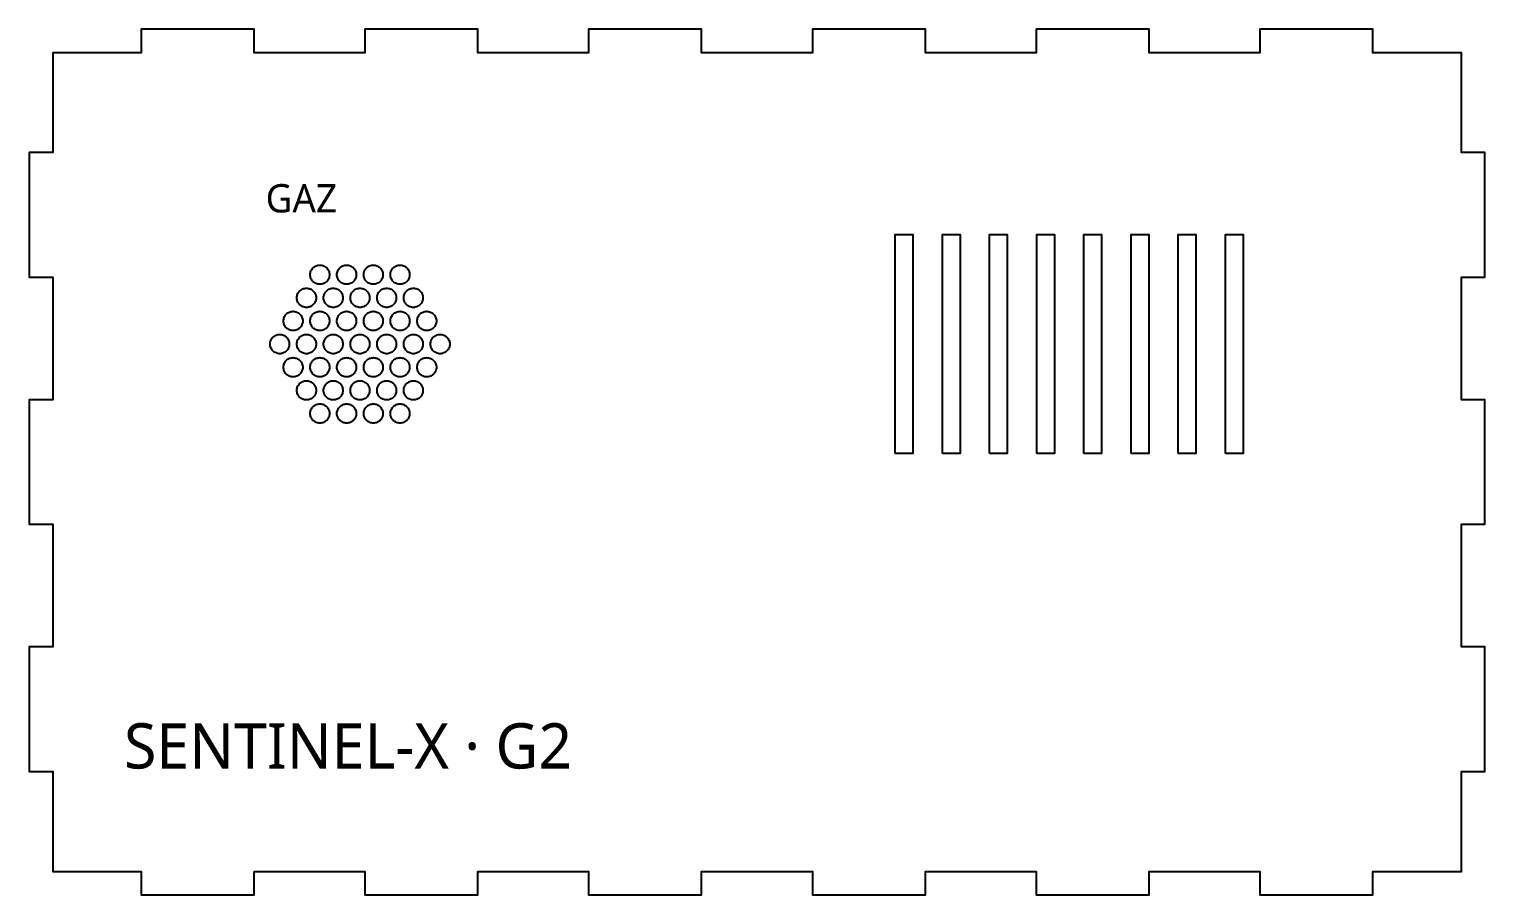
# Model space of a CAD drawing. Header units: millimetres. Extents: x 5 to 190, y 5 to 201.
# Drawn here: x 4.9 to 190.1, y 90.9 to 201.1 of the extents above; entities that cross this region are included whole.
import ezdxf

# ---------------------------------------------------------------- set-up
doc = ezdxf.new("R2010")
doc.units = ezdxf.units.MM
doc.layers.add('DECOUPE', color=1, linetype='Continuous')
doc.layers.add('GRAVURE', color=5, linetype='Continuous')
doc.styles.add('OpenSans', font='OpenSans-Regular.ttf')

msp = doc.modelspace()

# ---------------------------------------------------------------- linework, layer by layer
at = {"layer": 'DECOUPE'}
for points in [[(33.54, 93.92), (47.62, 93.92), (47.62, 90.92), (62, 90.92), (62, 93.92), (76.08, 93.92), (76.08, 90.92), (90.46, 90.92), (90.46, 93.92), (104.54, 93.92), (104.54, 90.92), (118.92, 90.92), (118.92, 93.92), (133, 93.92), (133, 90.92), (147.38, 90.92), (147.38, 93.92), (161.46, 93.92), (161.46, 90.92), (175.84, 90.92), (175.84, 93.92), (187.08, 93.92), (187.08, 106.64), (190.08, 106.64), (190.08, 122.5), (187.08, 122.5), (187.08, 138.07), (190.08, 138.07), (190.08, 153.93), (187.08, 153.93), (187.08, 169.5), (190.08, 169.5), (190.08, 185.36), (187.08, 185.36), (187.08, 198.07), (175.84, 198.07), (175.84, 201.07), (161.46, 201.07), (161.46, 198.07), (147.38, 198.07), (147.38, 201.07), (133, 201.07), (133, 198.07), (118.92, 198.07), (118.92, 201.07), (104.54, 201.07), (104.54, 198.07), (90.46, 198.07), (90.46, 201.07), (76.08, 201.07), (76.08, 198.07), (62, 198.07), (62, 201.07), (47.62, 201.07), (47.62, 198.07), (33.54, 198.07), (33.54, 201.07), (19.16, 201.07), (19.16, 198.07), (7.93, 198.07), (7.93, 185.36), (4.92, 185.36), (4.92, 169.5), (7.93, 169.5), (7.93, 153.93), (4.92, 153.93), (4.92, 138.07), (7.93, 138.07), (7.93, 122.5), (4.92, 122.5), (4.92, 106.64), (7.93, 106.64), (7.93, 93.92), (19.16, 93.92), (19.16, 90.92), (33.54, 90.92)], [(115.08, 147.07), (115.08, 174.93), (117.33, 174.93), (117.33, 147.07)], [(121.08, 147.07), (121.08, 174.93), (123.33, 174.93), (123.33, 147.07)], [(127.08, 147.07), (127.08, 174.93), (129.32, 174.93), (129.32, 147.07)], [(133.07, 147.07), (133.07, 174.93), (135.32, 174.93), (135.32, 147.07)], [(139.07, 147.07), (139.07, 174.93), (141.33, 174.93), (141.33, 147.07)], [(145.08, 147.07), (145.08, 174.93), (147.33, 174.93), (147.33, 147.07)], [(151.08, 147.07), (151.08, 174.93), (153.33, 174.93), (153.33, 147.07)], [(157.08, 147.07), (157.08, 174.93), (159.33, 174.93), (159.33, 147.07)], [(41.78, 168.61), (41.66, 168.63), (41.54, 168.66), (41.43, 168.7), (41.32, 168.75), (41.22, 168.81), (41.12, 168.89), (41.03, 168.97), (40.95, 169.06), (40.88, 169.15), (40.82, 169.26), (40.77, 169.36), (40.73, 169.48), (40.7, 169.59), (40.68, 169.71), (40.68, 169.83), (40.68, 169.95), (40.7, 170.07), (40.73, 170.19), (40.77, 170.3), (40.82, 170.41), (40.88, 170.51), (40.95, 170.61), (41.03, 170.7), (41.12, 170.78), (41.22, 170.85), (41.32, 170.91), (41.43, 170.96), (41.54, 171.01), (41.66, 171.03), (41.78, 171.05), (41.9, 171.06), (42.02, 171.05), (42.14, 171.03), (42.26, 171.01), (42.37, 170.96), (42.48, 170.91), (42.58, 170.85), (42.68, 170.78), (42.77, 170.7), (42.85, 170.61), (42.92, 170.51), (42.98, 170.41), (43.03, 170.3), (43.07, 170.19), (43.1, 170.07), (43.12, 169.95), (43.12, 169.83), (43.12, 169.71), (43.1, 169.59), (43.07, 169.48), (43.03, 169.36), (42.98, 169.26), (42.92, 169.15), (42.85, 169.06), (42.77, 168.97), (42.68, 168.89), (42.58, 168.81), (42.48, 168.75), (42.37, 168.7), (42.26, 168.66), (42.14, 168.63), (42.02, 168.61), (41.9, 168.61)], [(45.18, 168.61), (45.06, 168.63), (44.94, 168.66), (44.83, 168.7), (44.72, 168.75), (44.62, 168.81), (44.52, 168.89), (44.43, 168.97), (44.35, 169.06), (44.28, 169.15), (44.22, 169.26), (44.17, 169.36), (44.13, 169.48), (44.1, 169.59), (44.08, 169.71), (44.08, 169.83), (44.08, 169.95), (44.1, 170.07), (44.13, 170.19), (44.17, 170.3), (44.22, 170.41), (44.28, 170.51), (44.35, 170.61), (44.43, 170.7), (44.52, 170.78), (44.62, 170.85), (44.72, 170.91), (44.83, 170.96), (44.94, 171.01), (45.06, 171.03), (45.18, 171.05), (45.3, 171.06), (45.42, 171.05), (45.54, 171.03), (45.66, 171.01), (45.77, 170.96), (45.88, 170.91), (45.98, 170.85), (46.08, 170.78), (46.17, 170.7), (46.25, 170.61), (46.32, 170.51), (46.38, 170.41), (46.43, 170.3), (46.47, 170.19), (46.5, 170.07), (46.52, 169.95), (46.52, 169.83), (46.52, 169.71), (46.5, 169.59), (46.47, 169.48), (46.43, 169.36), (46.38, 169.26), (46.32, 169.15), (46.25, 169.06), (46.17, 168.97), (46.08, 168.89), (45.98, 168.81), (45.88, 168.75), (45.77, 168.7), (45.66, 168.66), (45.54, 168.63), (45.42, 168.61), (45.3, 168.61)], [(48.58, 168.61), (48.46, 168.63), (48.34, 168.66), (48.23, 168.7), (48.12, 168.75), (48.02, 168.81), (47.92, 168.89), (47.83, 168.97), (47.75, 169.06), (47.68, 169.15), (47.62, 169.26), (47.57, 169.36), (47.53, 169.48), (47.5, 169.59), (47.48, 169.71), (47.48, 169.83), (47.48, 169.95), (47.5, 170.07), (47.53, 170.19), (47.57, 170.3), (47.62, 170.41), (47.68, 170.51), (47.75, 170.61), (47.83, 170.7), (47.92, 170.78), (48.02, 170.85), (48.12, 170.91), (48.23, 170.96), (48.34, 171.01), (48.46, 171.03), (48.58, 171.05), (48.7, 171.06), (48.82, 171.05), (48.94, 171.03), (49.06, 171.01), (49.17, 170.96), (49.28, 170.91), (49.38, 170.85), (49.48, 170.78), (49.57, 170.7), (49.65, 170.61), (49.72, 170.51), (49.78, 170.41), (49.83, 170.3), (49.87, 170.19), (49.9, 170.07), (49.92, 169.95), (49.92, 169.83), (49.92, 169.71), (49.9, 169.59), (49.87, 169.48), (49.83, 169.36), (49.78, 169.26), (49.72, 169.15), (49.65, 169.06), (49.57, 168.97), (49.48, 168.89), (49.38, 168.81), (49.28, 168.75), (49.17, 168.7), (49.06, 168.66), (48.94, 168.63), (48.82, 168.61), (48.7, 168.61)], [(51.98, 168.61), (51.86, 168.63), (51.74, 168.66), (51.63, 168.7), (51.52, 168.75), (51.42, 168.81), (51.32, 168.89), (51.23, 168.97), (51.15, 169.06), (51.08, 169.15), (51.02, 169.26), (50.97, 169.36), (50.93, 169.48), (50.9, 169.59), (50.88, 169.71), (50.88, 169.83), (50.88, 169.95), (50.9, 170.07), (50.93, 170.19), (50.97, 170.3), (51.02, 170.41), (51.08, 170.51), (51.15, 170.61), (51.23, 170.7), (51.32, 170.78), (51.42, 170.85), (51.52, 170.91), (51.63, 170.96), (51.74, 171.01), (51.86, 171.03), (51.98, 171.05), (52.1, 171.06), (52.22, 171.05), (52.34, 171.03), (52.46, 171.01), (52.57, 170.96), (52.68, 170.91), (52.78, 170.85), (52.88, 170.78), (52.97, 170.7), (53.05, 170.61), (53.12, 170.51), (53.18, 170.41), (53.23, 170.3), (53.27, 170.19), (53.3, 170.07), (53.32, 169.95), (53.32, 169.83), (53.32, 169.71), (53.3, 169.59), (53.27, 169.48), (53.23, 169.36), (53.18, 169.26), (53.12, 169.15), (53.05, 169.06), (52.97, 168.97), (52.88, 168.89), (52.78, 168.81), (52.68, 168.75), (52.57, 168.7), (52.46, 168.66), (52.34, 168.63), (52.22, 168.61), (52.1, 168.61)], [(40.08, 165.67), (39.96, 165.69), (39.84, 165.72), (39.73, 165.76), (39.62, 165.81), (39.52, 165.87), (39.42, 165.94), (39.33, 166.02), (39.25, 166.11), (39.18, 166.21), (39.12, 166.31), (39.07, 166.42), (39.03, 166.53), (39, 166.65), (38.98, 166.77), (38.98, 166.89), (38.98, 167.01), (39, 167.13), (39.03, 167.24), (39.07, 167.36), (39.12, 167.47), (39.18, 167.57), (39.25, 167.67), (39.33, 167.75), (39.42, 167.84), (39.52, 167.91), (39.62, 167.97), (39.73, 168.02), (39.84, 168.06), (39.96, 168.09), (40.08, 168.11), (40.2, 168.11), (40.32, 168.11), (40.44, 168.09), (40.56, 168.06), (40.67, 168.02), (40.78, 167.97), (40.88, 167.91), (40.98, 167.84), (41.07, 167.75), (41.15, 167.67), (41.22, 167.57), (41.28, 167.47), (41.33, 167.36), (41.37, 167.24), (41.4, 167.13), (41.42, 167.01), (41.42, 166.89), (41.42, 166.77), (41.4, 166.65), (41.37, 166.53), (41.33, 166.42), (41.28, 166.31), (41.22, 166.21), (41.15, 166.11), (41.07, 166.02), (40.98, 165.94), (40.88, 165.87), (40.78, 165.81), (40.67, 165.76), (40.56, 165.72), (40.44, 165.69), (40.32, 165.67), (40.2, 165.66)], [(43.48, 165.67), (43.36, 165.69), (43.24, 165.72), (43.13, 165.76), (43.02, 165.81), (42.92, 165.87), (42.82, 165.94), (42.73, 166.02), (42.65, 166.11), (42.58, 166.21), (42.52, 166.31), (42.47, 166.42), (42.43, 166.53), (42.4, 166.65), (42.38, 166.77), (42.38, 166.89), (42.38, 167.01), (42.4, 167.13), (42.43, 167.24), (42.47, 167.36), (42.52, 167.47), (42.58, 167.57), (42.65, 167.67), (42.73, 167.75), (42.82, 167.84), (42.92, 167.91), (43.02, 167.97), (43.13, 168.02), (43.24, 168.06), (43.36, 168.09), (43.48, 168.11), (43.6, 168.11), (43.72, 168.11), (43.84, 168.09), (43.96, 168.06), (44.07, 168.02), (44.18, 167.97), (44.28, 167.91), (44.38, 167.84), (44.47, 167.75), (44.55, 167.67), (44.62, 167.57), (44.68, 167.47), (44.73, 167.36), (44.77, 167.24), (44.8, 167.13), (44.82, 167.01), (44.82, 166.89), (44.82, 166.77), (44.8, 166.65), (44.77, 166.53), (44.73, 166.42), (44.68, 166.31), (44.62, 166.21), (44.55, 166.11), (44.47, 166.02), (44.38, 165.94), (44.28, 165.87), (44.18, 165.81), (44.07, 165.76), (43.96, 165.72), (43.84, 165.69), (43.72, 165.67), (43.6, 165.66)], [(46.88, 165.67), (46.76, 165.69), (46.64, 165.72), (46.53, 165.76), (46.42, 165.81), (46.32, 165.87), (46.22, 165.94), (46.13, 166.02), (46.05, 166.11), (45.98, 166.21), (45.92, 166.31), (45.87, 166.42), (45.83, 166.53), (45.8, 166.65), (45.78, 166.77), (45.78, 166.89), (45.78, 167.01), (45.8, 167.13), (45.83, 167.24), (45.87, 167.36), (45.92, 167.47), (45.98, 167.57), (46.05, 167.67), (46.13, 167.75), (46.22, 167.84), (46.32, 167.91), (46.42, 167.97), (46.53, 168.02), (46.64, 168.06), (46.76, 168.09), (46.88, 168.11), (47, 168.11), (47.12, 168.11), (47.24, 168.09), (47.36, 168.06), (47.47, 168.02), (47.58, 167.97), (47.68, 167.91), (47.78, 167.84), (47.87, 167.75), (47.95, 167.67), (48.02, 167.57), (48.08, 167.47), (48.13, 167.36), (48.17, 167.24), (48.2, 167.13), (48.22, 167.01), (48.22, 166.89), (48.22, 166.77), (48.2, 166.65), (48.17, 166.53), (48.13, 166.42), (48.08, 166.31), (48.02, 166.21), (47.95, 166.11), (47.87, 166.02), (47.78, 165.94), (47.68, 165.87), (47.58, 165.81), (47.47, 165.76), (47.36, 165.72), (47.24, 165.69), (47.12, 165.67), (47, 165.66)], [(50.28, 165.67), (50.16, 165.69), (50.04, 165.72), (49.93, 165.76), (49.82, 165.81), (49.72, 165.87), (49.62, 165.94), (49.53, 166.02), (49.45, 166.11), (49.38, 166.21), (49.32, 166.31), (49.27, 166.42), (49.23, 166.53), (49.2, 166.65), (49.18, 166.77), (49.18, 166.89), (49.18, 167.01), (49.2, 167.13), (49.23, 167.24), (49.27, 167.36), (49.32, 167.47), (49.38, 167.57), (49.45, 167.67), (49.53, 167.75), (49.62, 167.84), (49.72, 167.91), (49.82, 167.97), (49.93, 168.02), (50.04, 168.06), (50.16, 168.09), (50.28, 168.11), (50.4, 168.11), (50.52, 168.11), (50.64, 168.09), (50.76, 168.06), (50.87, 168.02), (50.98, 167.97), (51.08, 167.91), (51.18, 167.84), (51.27, 167.75), (51.35, 167.67), (51.42, 167.57), (51.48, 167.47), (51.53, 167.36), (51.57, 167.24), (51.6, 167.13), (51.62, 167.01), (51.62, 166.89), (51.62, 166.77), (51.6, 166.65), (51.57, 166.53), (51.53, 166.42), (51.48, 166.31), (51.42, 166.21), (51.35, 166.11), (51.27, 166.02), (51.18, 165.94), (51.08, 165.87), (50.98, 165.81), (50.87, 165.76), (50.76, 165.72), (50.64, 165.69), (50.52, 165.67), (50.4, 165.66)], [(53.68, 165.67), (53.56, 165.69), (53.44, 165.72), (53.33, 165.76), (53.22, 165.81), (53.12, 165.87), (53.02, 165.94), (52.93, 166.02), (52.85, 166.11), (52.78, 166.21), (52.72, 166.31), (52.67, 166.42), (52.63, 166.53), (52.6, 166.65), (52.58, 166.77), (52.58, 166.89), (52.58, 167.01), (52.6, 167.13), (52.63, 167.24), (52.67, 167.36), (52.72, 167.47), (52.78, 167.57), (52.85, 167.67), (52.93, 167.75), (53.02, 167.84), (53.12, 167.91), (53.22, 167.97), (53.33, 168.02), (53.44, 168.06), (53.56, 168.09), (53.68, 168.11), (53.8, 168.11), (53.92, 168.11), (54.04, 168.09), (54.16, 168.06), (54.27, 168.02), (54.38, 167.97), (54.48, 167.91), (54.58, 167.84), (54.67, 167.75), (54.75, 167.67), (54.82, 167.57), (54.88, 167.47), (54.93, 167.36), (54.97, 167.24), (55, 167.13), (55.02, 167.01), (55.02, 166.89), (55.02, 166.77), (55, 166.65), (54.97, 166.53), (54.93, 166.42), (54.88, 166.31), (54.82, 166.21), (54.75, 166.11), (54.67, 166.02), (54.58, 165.94), (54.48, 165.87), (54.38, 165.81), (54.27, 165.76), (54.16, 165.72), (54.04, 165.69), (53.92, 165.67), (53.8, 165.66)], [(38.38, 162.73), (38.26, 162.74), (38.14, 162.77), (38.03, 162.81), (37.92, 162.86), (37.82, 162.93), (37.72, 163), (37.63, 163.08), (37.55, 163.17), (37.48, 163.26), (37.42, 163.37), (37.37, 163.48), (37.33, 163.59), (37.3, 163.71), (37.28, 163.82), (37.28, 163.94), (37.28, 164.06), (37.3, 164.18), (37.33, 164.3), (37.37, 164.41), (37.42, 164.52), (37.48, 164.62), (37.55, 164.72), (37.63, 164.81), (37.72, 164.89), (37.82, 164.96), (37.92, 165.02), (38.03, 165.08), (38.14, 165.12), (38.26, 165.15), (38.38, 165.16), (38.5, 165.17), (38.62, 165.16), (38.74, 165.15), (38.86, 165.12), (38.97, 165.08), (39.08, 165.02), (39.18, 164.96), (39.28, 164.89), (39.37, 164.81), (39.45, 164.72), (39.52, 164.62), (39.58, 164.52), (39.63, 164.41), (39.67, 164.3), (39.7, 164.18), (39.72, 164.06), (39.72, 163.94), (39.72, 163.82), (39.7, 163.71), (39.67, 163.59), (39.63, 163.48), (39.58, 163.37), (39.52, 163.26), (39.45, 163.17), (39.37, 163.08), (39.28, 163), (39.18, 162.93), (39.08, 162.86), (38.97, 162.81), (38.86, 162.77), (38.74, 162.74), (38.62, 162.73), (38.5, 162.72)], [(41.78, 162.73), (41.66, 162.74), (41.54, 162.77), (41.43, 162.81), (41.32, 162.86), (41.22, 162.93), (41.12, 163), (41.03, 163.08), (40.95, 163.17), (40.88, 163.26), (40.82, 163.37), (40.77, 163.48), (40.73, 163.59), (40.7, 163.71), (40.68, 163.82), (40.68, 163.94), (40.68, 164.06), (40.7, 164.18), (40.73, 164.3), (40.77, 164.41), (40.82, 164.52), (40.88, 164.62), (40.95, 164.72), (41.03, 164.81), (41.12, 164.89), (41.22, 164.96), (41.32, 165.02), (41.43, 165.08), (41.54, 165.12), (41.66, 165.15), (41.78, 165.16), (41.9, 165.17), (42.02, 165.16), (42.14, 165.15), (42.26, 165.12), (42.37, 165.08), (42.48, 165.02), (42.58, 164.96), (42.68, 164.89), (42.77, 164.81), (42.85, 164.72), (42.92, 164.62), (42.98, 164.52), (43.03, 164.41), (43.07, 164.3), (43.1, 164.18), (43.12, 164.06), (43.12, 163.94), (43.12, 163.82), (43.1, 163.71), (43.07, 163.59), (43.03, 163.48), (42.98, 163.37), (42.92, 163.26), (42.85, 163.17), (42.77, 163.08), (42.68, 163), (42.58, 162.93), (42.48, 162.86), (42.37, 162.81), (42.26, 162.77), (42.14, 162.74), (42.02, 162.73), (41.9, 162.72)], [(45.18, 162.73), (45.06, 162.74), (44.94, 162.77), (44.83, 162.81), (44.72, 162.86), (44.62, 162.93), (44.52, 163), (44.43, 163.08), (44.35, 163.17), (44.28, 163.26), (44.22, 163.37), (44.17, 163.48), (44.13, 163.59), (44.1, 163.71), (44.08, 163.82), (44.08, 163.94), (44.08, 164.06), (44.1, 164.18), (44.13, 164.3), (44.17, 164.41), (44.22, 164.52), (44.28, 164.62), (44.35, 164.72), (44.43, 164.81), (44.52, 164.89), (44.62, 164.96), (44.72, 165.02), (44.83, 165.08), (44.94, 165.12), (45.06, 165.15), (45.18, 165.16), (45.3, 165.17), (45.42, 165.16), (45.54, 165.15), (45.66, 165.12), (45.77, 165.08), (45.88, 165.02), (45.98, 164.96), (46.08, 164.89), (46.17, 164.81), (46.25, 164.72), (46.32, 164.62), (46.38, 164.52), (46.43, 164.41), (46.47, 164.3), (46.5, 164.18), (46.52, 164.06), (46.52, 163.94), (46.52, 163.82), (46.5, 163.71), (46.47, 163.59), (46.43, 163.48), (46.38, 163.37), (46.32, 163.26), (46.25, 163.17), (46.17, 163.08), (46.08, 163), (45.98, 162.93), (45.88, 162.86), (45.77, 162.81), (45.66, 162.77), (45.54, 162.74), (45.42, 162.73), (45.3, 162.72)], [(48.58, 162.73), (48.46, 162.74), (48.34, 162.77), (48.23, 162.81), (48.12, 162.86), (48.02, 162.93), (47.92, 163), (47.83, 163.08), (47.75, 163.17), (47.68, 163.26), (47.62, 163.37), (47.57, 163.48), (47.53, 163.59), (47.5, 163.71), (47.48, 163.82), (47.48, 163.94), (47.48, 164.06), (47.5, 164.18), (47.53, 164.3), (47.57, 164.41), (47.62, 164.52), (47.68, 164.62), (47.75, 164.72), (47.83, 164.81), (47.92, 164.89), (48.02, 164.96), (48.12, 165.02), (48.23, 165.08), (48.34, 165.12), (48.46, 165.15), (48.58, 165.16), (48.7, 165.17), (48.82, 165.16), (48.94, 165.15), (49.06, 165.12), (49.17, 165.08), (49.28, 165.02), (49.38, 164.96), (49.48, 164.89), (49.57, 164.81), (49.65, 164.72), (49.72, 164.62), (49.78, 164.52), (49.83, 164.41), (49.87, 164.3), (49.9, 164.18), (49.92, 164.06), (49.92, 163.94), (49.92, 163.82), (49.9, 163.71), (49.87, 163.59), (49.83, 163.48), (49.78, 163.37), (49.72, 163.26), (49.65, 163.17), (49.57, 163.08), (49.48, 163), (49.38, 162.93), (49.28, 162.86), (49.17, 162.81), (49.06, 162.77), (48.94, 162.74), (48.82, 162.73), (48.7, 162.72)], [(51.98, 162.73), (51.86, 162.74), (51.74, 162.77), (51.63, 162.81), (51.52, 162.86), (51.42, 162.93), (51.32, 163), (51.23, 163.08), (51.15, 163.17), (51.08, 163.26), (51.02, 163.37), (50.97, 163.48), (50.93, 163.59), (50.9, 163.71), (50.88, 163.82), (50.88, 163.94), (50.88, 164.06), (50.9, 164.18), (50.93, 164.3), (50.97, 164.41), (51.02, 164.52), (51.08, 164.62), (51.15, 164.72), (51.23, 164.81), (51.32, 164.89), (51.42, 164.96), (51.52, 165.02), (51.63, 165.08), (51.74, 165.12), (51.86, 165.15), (51.98, 165.16), (52.1, 165.17), (52.22, 165.16), (52.34, 165.15), (52.46, 165.12), (52.57, 165.08), (52.68, 165.02), (52.78, 164.96), (52.88, 164.89), (52.97, 164.81), (53.05, 164.72), (53.12, 164.62), (53.18, 164.52), (53.23, 164.41), (53.27, 164.3), (53.3, 164.18), (53.32, 164.06), (53.32, 163.94), (53.32, 163.82), (53.3, 163.71), (53.27, 163.59), (53.23, 163.48), (53.18, 163.37), (53.12, 163.26), (53.05, 163.17), (52.97, 163.08), (52.88, 163), (52.78, 162.93), (52.68, 162.86), (52.57, 162.81), (52.46, 162.77), (52.34, 162.74), (52.22, 162.73), (52.1, 162.72)], [(55.38, 162.73), (55.26, 162.74), (55.14, 162.77), (55.03, 162.81), (54.92, 162.86), (54.82, 162.93), (54.72, 163), (54.63, 163.08), (54.55, 163.17), (54.48, 163.26), (54.42, 163.37), (54.37, 163.48), (54.33, 163.59), (54.3, 163.71), (54.28, 163.82), (54.28, 163.94), (54.28, 164.06), (54.3, 164.18), (54.33, 164.3), (54.37, 164.41), (54.42, 164.52), (54.48, 164.62), (54.55, 164.72), (54.63, 164.81), (54.72, 164.89), (54.82, 164.96), (54.92, 165.02), (55.03, 165.08), (55.14, 165.12), (55.26, 165.15), (55.38, 165.16), (55.5, 165.17), (55.62, 165.16), (55.74, 165.15), (55.86, 165.12), (55.97, 165.08), (56.08, 165.02), (56.18, 164.96), (56.28, 164.89), (56.37, 164.81), (56.45, 164.72), (56.52, 164.62), (56.58, 164.52), (56.63, 164.41), (56.67, 164.3), (56.7, 164.18), (56.72, 164.06), (56.72, 163.94), (56.72, 163.82), (56.7, 163.71), (56.67, 163.59), (56.63, 163.48), (56.58, 163.37), (56.52, 163.26), (56.45, 163.17), (56.37, 163.08), (56.28, 163), (56.18, 162.93), (56.08, 162.86), (55.97, 162.81), (55.86, 162.77), (55.74, 162.74), (55.62, 162.73), (55.5, 162.72)], [(36.68, 159.78), (36.56, 159.8), (36.44, 159.83), (36.33, 159.87), (36.22, 159.92), (36.12, 159.98), (36.02, 160.05), (35.93, 160.13), (35.85, 160.22), (35.78, 160.32), (35.72, 160.42), (35.67, 160.53), (35.63, 160.64), (35.6, 160.76), (35.58, 160.88), (35.58, 161), (35.58, 161.12), (35.6, 161.24), (35.63, 161.36), (35.67, 161.47), (35.72, 161.58), (35.78, 161.68), (35.85, 161.78), (35.93, 161.87), (36.02, 161.95), (36.12, 162.02), (36.22, 162.08), (36.33, 162.13), (36.44, 162.17), (36.56, 162.2), (36.68, 162.22), (36.8, 162.22), (36.92, 162.22), (37.04, 162.2), (37.16, 162.17), (37.27, 162.13), (37.38, 162.08), (37.48, 162.02), (37.58, 161.95), (37.67, 161.87), (37.75, 161.78), (37.82, 161.68), (37.88, 161.58), (37.93, 161.47), (37.97, 161.36), (38, 161.24), (38.02, 161.12), (38.02, 161), (38.02, 160.88), (38, 160.76), (37.97, 160.64), (37.93, 160.53), (37.88, 160.42), (37.82, 160.32), (37.75, 160.22), (37.67, 160.13), (37.58, 160.05), (37.48, 159.98), (37.38, 159.92), (37.27, 159.87), (37.16, 159.83), (37.04, 159.8), (36.92, 159.78), (36.8, 159.78)], [(40.08, 159.78), (39.96, 159.8), (39.84, 159.83), (39.73, 159.87), (39.62, 159.92), (39.52, 159.98), (39.42, 160.05), (39.33, 160.13), (39.25, 160.22), (39.18, 160.32), (39.12, 160.42), (39.07, 160.53), (39.03, 160.64), (39, 160.76), (38.98, 160.88), (38.98, 161), (38.98, 161.12), (39, 161.24), (39.03, 161.36), (39.07, 161.47), (39.12, 161.58), (39.18, 161.68), (39.25, 161.78), (39.33, 161.87), (39.42, 161.95), (39.52, 162.02), (39.62, 162.08), (39.73, 162.13), (39.84, 162.17), (39.96, 162.2), (40.08, 162.22), (40.2, 162.22), (40.32, 162.22), (40.44, 162.2), (40.56, 162.17), (40.67, 162.13), (40.78, 162.08), (40.88, 162.02), (40.98, 161.95), (41.07, 161.87), (41.15, 161.78), (41.22, 161.68), (41.28, 161.58), (41.33, 161.47), (41.37, 161.36), (41.4, 161.24), (41.42, 161.12), (41.42, 161), (41.42, 160.88), (41.4, 160.76), (41.37, 160.64), (41.33, 160.53), (41.28, 160.42), (41.22, 160.32), (41.15, 160.22), (41.07, 160.13), (40.98, 160.05), (40.88, 159.98), (40.78, 159.92), (40.67, 159.87), (40.56, 159.83), (40.44, 159.8), (40.32, 159.78), (40.2, 159.78)], [(43.48, 159.78), (43.36, 159.8), (43.24, 159.83), (43.13, 159.87), (43.02, 159.92), (42.92, 159.98), (42.82, 160.05), (42.73, 160.13), (42.65, 160.22), (42.58, 160.32), (42.52, 160.42), (42.47, 160.53), (42.43, 160.64), (42.4, 160.76), (42.38, 160.88), (42.38, 161), (42.38, 161.12), (42.4, 161.24), (42.43, 161.36), (42.47, 161.47), (42.52, 161.58), (42.58, 161.68), (42.65, 161.78), (42.73, 161.87), (42.82, 161.95), (42.92, 162.02), (43.02, 162.08), (43.13, 162.13), (43.24, 162.17), (43.36, 162.2), (43.48, 162.22), (43.6, 162.22), (43.72, 162.22), (43.84, 162.2), (43.96, 162.17), (44.07, 162.13), (44.18, 162.08), (44.28, 162.02), (44.38, 161.95), (44.47, 161.87), (44.55, 161.78), (44.62, 161.68), (44.68, 161.58), (44.73, 161.47), (44.77, 161.36), (44.8, 161.24), (44.82, 161.12), (44.82, 161), (44.82, 160.88), (44.8, 160.76), (44.77, 160.64), (44.73, 160.53), (44.68, 160.42), (44.62, 160.32), (44.55, 160.22), (44.47, 160.13), (44.38, 160.05), (44.28, 159.98), (44.18, 159.92), (44.07, 159.87), (43.96, 159.83), (43.84, 159.8), (43.72, 159.78), (43.6, 159.78)], [(46.88, 159.78), (46.76, 159.8), (46.64, 159.83), (46.53, 159.87), (46.42, 159.92), (46.32, 159.98), (46.22, 160.05), (46.13, 160.13), (46.05, 160.22), (45.98, 160.32), (45.92, 160.42), (45.87, 160.53), (45.83, 160.64), (45.8, 160.76), (45.78, 160.88), (45.78, 161), (45.78, 161.12), (45.8, 161.24), (45.83, 161.36), (45.87, 161.47), (45.92, 161.58), (45.98, 161.68), (46.05, 161.78), (46.13, 161.87), (46.22, 161.95), (46.32, 162.02), (46.42, 162.08), (46.53, 162.13), (46.64, 162.17), (46.76, 162.2), (46.88, 162.22), (47, 162.22), (47.12, 162.22), (47.24, 162.2), (47.36, 162.17), (47.47, 162.13), (47.58, 162.08), (47.68, 162.02), (47.78, 161.95), (47.87, 161.87), (47.95, 161.78), (48.02, 161.68), (48.08, 161.58), (48.13, 161.47), (48.17, 161.36), (48.2, 161.24), (48.22, 161.12), (48.22, 161), (48.22, 160.88), (48.2, 160.76), (48.17, 160.64), (48.13, 160.53), (48.08, 160.42), (48.02, 160.32), (47.95, 160.22), (47.87, 160.13), (47.78, 160.05), (47.68, 159.98), (47.58, 159.92), (47.47, 159.87), (47.36, 159.83), (47.24, 159.8), (47.12, 159.78), (47, 159.78)], [(50.28, 159.78), (50.16, 159.8), (50.04, 159.83), (49.93, 159.87), (49.82, 159.92), (49.72, 159.98), (49.62, 160.05), (49.53, 160.13), (49.45, 160.22), (49.38, 160.32), (49.32, 160.42), (49.27, 160.53), (49.23, 160.64), (49.2, 160.76), (49.18, 160.88), (49.18, 161), (49.18, 161.12), (49.2, 161.24), (49.23, 161.36), (49.27, 161.47), (49.32, 161.58), (49.38, 161.68), (49.45, 161.78), (49.53, 161.87), (49.62, 161.95), (49.72, 162.02), (49.82, 162.08), (49.93, 162.13), (50.04, 162.17), (50.16, 162.2), (50.28, 162.22), (50.4, 162.22), (50.52, 162.22), (50.64, 162.2), (50.76, 162.17), (50.87, 162.13), (50.98, 162.08), (51.08, 162.02), (51.18, 161.95), (51.27, 161.87), (51.35, 161.78), (51.42, 161.68), (51.48, 161.58), (51.53, 161.47), (51.57, 161.36), (51.6, 161.24), (51.62, 161.12), (51.62, 161), (51.62, 160.88), (51.6, 160.76), (51.57, 160.64), (51.53, 160.53), (51.48, 160.42), (51.42, 160.32), (51.35, 160.22), (51.27, 160.13), (51.18, 160.05), (51.08, 159.98), (50.98, 159.92), (50.87, 159.87), (50.76, 159.83), (50.64, 159.8), (50.52, 159.78), (50.4, 159.78)], [(53.68, 159.78), (53.56, 159.8), (53.44, 159.83), (53.33, 159.87), (53.22, 159.92), (53.12, 159.98), (53.02, 160.05), (52.93, 160.13), (52.85, 160.22), (52.78, 160.32), (52.72, 160.42), (52.67, 160.53), (52.63, 160.64), (52.6, 160.76), (52.58, 160.88), (52.58, 161), (52.58, 161.12), (52.6, 161.24), (52.63, 161.36), (52.67, 161.47), (52.72, 161.58), (52.78, 161.68), (52.85, 161.78), (52.93, 161.87), (53.02, 161.95), (53.12, 162.02), (53.22, 162.08), (53.33, 162.13), (53.44, 162.17), (53.56, 162.2), (53.68, 162.22), (53.8, 162.22), (53.92, 162.22), (54.04, 162.2), (54.16, 162.17), (54.27, 162.13), (54.38, 162.08), (54.48, 162.02), (54.58, 161.95), (54.67, 161.87), (54.75, 161.78), (54.82, 161.68), (54.88, 161.58), (54.93, 161.47), (54.97, 161.36), (55, 161.24), (55.02, 161.12), (55.02, 161), (55.02, 160.88), (55, 160.76), (54.97, 160.64), (54.93, 160.53), (54.88, 160.42), (54.82, 160.32), (54.75, 160.22), (54.67, 160.13), (54.58, 160.05), (54.48, 159.98), (54.38, 159.92), (54.27, 159.87), (54.16, 159.83), (54.04, 159.8), (53.92, 159.78), (53.8, 159.78)], [(57.08, 159.78), (56.96, 159.8), (56.84, 159.83), (56.73, 159.87), (56.62, 159.92), (56.52, 159.98), (56.42, 160.05), (56.33, 160.13), (56.25, 160.22), (56.18, 160.32), (56.12, 160.42), (56.07, 160.53), (56.03, 160.64), (56, 160.76), (55.98, 160.88), (55.98, 161), (55.98, 161.12), (56, 161.24), (56.03, 161.36), (56.07, 161.47), (56.12, 161.58), (56.18, 161.68), (56.25, 161.78), (56.33, 161.87), (56.42, 161.95), (56.52, 162.02), (56.62, 162.08), (56.73, 162.13), (56.84, 162.17), (56.96, 162.2), (57.08, 162.22), (57.2, 162.22), (57.32, 162.22), (57.44, 162.2), (57.56, 162.17), (57.67, 162.13), (57.78, 162.08), (57.88, 162.02), (57.98, 161.95), (58.07, 161.87), (58.15, 161.78), (58.22, 161.68), (58.28, 161.58), (58.33, 161.47), (58.37, 161.36), (58.4, 161.24), (58.42, 161.12), (58.42, 161), (58.42, 160.88), (58.4, 160.76), (58.37, 160.64), (58.33, 160.53), (58.28, 160.42), (58.22, 160.32), (58.15, 160.22), (58.07, 160.13), (57.98, 160.05), (57.88, 159.98), (57.78, 159.92), (57.67, 159.87), (57.56, 159.83), (57.44, 159.8), (57.32, 159.78), (57.2, 159.78)], [(38.38, 156.84), (38.26, 156.85), (38.14, 156.88), (38.03, 156.92), (37.92, 156.98), (37.82, 157.04), (37.72, 157.11), (37.63, 157.19), (37.55, 157.28), (37.48, 157.38), (37.42, 157.48), (37.37, 157.59), (37.33, 157.7), (37.3, 157.82), (37.28, 157.94), (37.28, 158.06), (37.28, 158.18), (37.3, 158.29), (37.33, 158.41), (37.37, 158.52), (37.42, 158.63), (37.48, 158.74), (37.55, 158.83), (37.63, 158.92), (37.72, 159), (37.82, 159.07), (37.92, 159.14), (38.03, 159.19), (38.14, 159.23), (38.26, 159.26), (38.38, 159.27), (38.5, 159.28), (38.62, 159.27), (38.74, 159.26), (38.86, 159.23), (38.97, 159.19), (39.08, 159.14), (39.18, 159.07), (39.28, 159), (39.37, 158.92), (39.45, 158.83), (39.52, 158.74), (39.58, 158.63), (39.63, 158.52), (39.67, 158.41), (39.7, 158.29), (39.72, 158.18), (39.72, 158.06), (39.72, 157.94), (39.7, 157.82), (39.67, 157.7), (39.63, 157.59), (39.58, 157.48), (39.52, 157.38), (39.45, 157.28), (39.37, 157.19), (39.28, 157.11), (39.18, 157.04), (39.08, 156.98), (38.97, 156.92), (38.86, 156.88), (38.74, 156.85), (38.62, 156.84), (38.5, 156.83)], [(41.78, 156.84), (41.66, 156.85), (41.54, 156.88), (41.43, 156.92), (41.32, 156.98), (41.22, 157.04), (41.12, 157.11), (41.03, 157.19), (40.95, 157.28), (40.88, 157.38), (40.82, 157.48), (40.77, 157.59), (40.73, 157.7), (40.7, 157.82), (40.68, 157.94), (40.68, 158.06), (40.68, 158.18), (40.7, 158.29), (40.73, 158.41), (40.77, 158.52), (40.82, 158.63), (40.88, 158.74), (40.95, 158.83), (41.03, 158.92), (41.12, 159), (41.22, 159.07), (41.32, 159.14), (41.43, 159.19), (41.54, 159.23), (41.66, 159.26), (41.78, 159.27), (41.9, 159.28), (42.02, 159.27), (42.14, 159.26), (42.26, 159.23), (42.37, 159.19), (42.48, 159.14), (42.58, 159.07), (42.68, 159), (42.77, 158.92), (42.85, 158.83), (42.92, 158.74), (42.98, 158.63), (43.03, 158.52), (43.07, 158.41), (43.1, 158.29), (43.12, 158.18), (43.12, 158.06), (43.12, 157.94), (43.1, 157.82), (43.07, 157.7), (43.03, 157.59), (42.98, 157.48), (42.92, 157.38), (42.85, 157.28), (42.77, 157.19), (42.68, 157.11), (42.58, 157.04), (42.48, 156.98), (42.37, 156.92), (42.26, 156.88), (42.14, 156.85), (42.02, 156.84), (41.9, 156.83)], [(45.18, 156.84), (45.06, 156.85), (44.94, 156.88), (44.83, 156.92), (44.72, 156.98), (44.62, 157.04), (44.52, 157.11), (44.43, 157.19), (44.35, 157.28), (44.28, 157.38), (44.22, 157.48), (44.17, 157.59), (44.13, 157.7), (44.1, 157.82), (44.08, 157.94), (44.08, 158.06), (44.08, 158.18), (44.1, 158.29), (44.13, 158.41), (44.17, 158.52), (44.22, 158.63), (44.28, 158.74), (44.35, 158.83), (44.43, 158.92), (44.52, 159), (44.62, 159.07), (44.72, 159.14), (44.83, 159.19), (44.94, 159.23), (45.06, 159.26), (45.18, 159.27), (45.3, 159.28), (45.42, 159.27), (45.54, 159.26), (45.66, 159.23), (45.77, 159.19), (45.88, 159.14), (45.98, 159.07), (46.08, 159), (46.17, 158.92), (46.25, 158.83), (46.32, 158.74), (46.38, 158.63), (46.43, 158.52), (46.47, 158.41), (46.5, 158.29), (46.52, 158.18), (46.52, 158.06), (46.52, 157.94), (46.5, 157.82), (46.47, 157.7), (46.43, 157.59), (46.38, 157.48), (46.32, 157.38), (46.25, 157.28), (46.17, 157.19), (46.08, 157.11), (45.98, 157.04), (45.88, 156.98), (45.77, 156.92), (45.66, 156.88), (45.54, 156.85), (45.42, 156.84), (45.3, 156.83)], [(48.58, 156.84), (48.46, 156.85), (48.34, 156.88), (48.23, 156.92), (48.12, 156.98), (48.02, 157.04), (47.92, 157.11), (47.83, 157.19), (47.75, 157.28), (47.68, 157.38), (47.62, 157.48), (47.57, 157.59), (47.53, 157.7), (47.5, 157.82), (47.48, 157.94), (47.48, 158.06), (47.48, 158.18), (47.5, 158.29), (47.53, 158.41), (47.57, 158.52), (47.62, 158.63), (47.68, 158.74), (47.75, 158.83), (47.83, 158.92), (47.92, 159), (48.02, 159.07), (48.12, 159.14), (48.23, 159.19), (48.34, 159.23), (48.46, 159.26), (48.58, 159.27), (48.7, 159.28), (48.82, 159.27), (48.94, 159.26), (49.06, 159.23), (49.17, 159.19), (49.28, 159.14), (49.38, 159.07), (49.48, 159), (49.57, 158.92), (49.65, 158.83), (49.72, 158.74), (49.78, 158.63), (49.83, 158.52), (49.87, 158.41), (49.9, 158.29), (49.92, 158.18), (49.92, 158.06), (49.92, 157.94), (49.9, 157.82), (49.87, 157.7), (49.83, 157.59), (49.78, 157.48), (49.72, 157.38), (49.65, 157.28), (49.57, 157.19), (49.48, 157.11), (49.38, 157.04), (49.28, 156.98), (49.17, 156.92), (49.06, 156.88), (48.94, 156.85), (48.82, 156.84), (48.7, 156.83)], [(51.98, 156.84), (51.86, 156.85), (51.74, 156.88), (51.63, 156.92), (51.52, 156.98), (51.42, 157.04), (51.32, 157.11), (51.23, 157.19), (51.15, 157.28), (51.08, 157.38), (51.02, 157.48), (50.97, 157.59), (50.93, 157.7), (50.9, 157.82), (50.88, 157.94), (50.88, 158.06), (50.88, 158.18), (50.9, 158.29), (50.93, 158.41), (50.97, 158.52), (51.02, 158.63), (51.08, 158.74), (51.15, 158.83), (51.23, 158.92), (51.32, 159), (51.42, 159.07), (51.52, 159.14), (51.63, 159.19), (51.74, 159.23), (51.86, 159.26), (51.98, 159.27), (52.1, 159.28), (52.22, 159.27), (52.34, 159.26), (52.46, 159.23), (52.57, 159.19), (52.68, 159.14), (52.78, 159.07), (52.88, 159), (52.97, 158.92), (53.05, 158.83), (53.12, 158.74), (53.18, 158.63), (53.23, 158.52), (53.27, 158.41), (53.3, 158.29), (53.32, 158.18), (53.32, 158.06), (53.32, 157.94), (53.3, 157.82), (53.27, 157.7), (53.23, 157.59), (53.18, 157.48), (53.12, 157.38), (53.05, 157.28), (52.97, 157.19), (52.88, 157.11), (52.78, 157.04), (52.68, 156.98), (52.57, 156.92), (52.46, 156.88), (52.34, 156.85), (52.22, 156.84), (52.1, 156.83)], [(55.38, 156.84), (55.26, 156.85), (55.14, 156.88), (55.03, 156.92), (54.92, 156.98), (54.82, 157.04), (54.72, 157.11), (54.63, 157.19), (54.55, 157.28), (54.48, 157.38), (54.42, 157.48), (54.37, 157.59), (54.33, 157.7), (54.3, 157.82), (54.28, 157.94), (54.28, 158.06), (54.28, 158.18), (54.3, 158.29), (54.33, 158.41), (54.37, 158.52), (54.42, 158.63), (54.48, 158.74), (54.55, 158.83), (54.63, 158.92), (54.72, 159), (54.82, 159.07), (54.92, 159.14), (55.03, 159.19), (55.14, 159.23), (55.26, 159.26), (55.38, 159.27), (55.5, 159.28), (55.62, 159.27), (55.74, 159.26), (55.86, 159.23), (55.97, 159.19), (56.08, 159.14), (56.18, 159.07), (56.28, 159), (56.37, 158.92), (56.45, 158.83), (56.52, 158.74), (56.58, 158.63), (56.63, 158.52), (56.67, 158.41), (56.7, 158.29), (56.72, 158.18), (56.72, 158.06), (56.72, 157.94), (56.7, 157.82), (56.67, 157.7), (56.63, 157.59), (56.58, 157.48), (56.52, 157.38), (56.45, 157.28), (56.37, 157.19), (56.28, 157.11), (56.18, 157.04), (56.08, 156.98), (55.97, 156.92), (55.86, 156.88), (55.74, 156.85), (55.62, 156.84), (55.5, 156.83)], [(40.08, 153.89), (39.96, 153.91), (39.84, 153.94), (39.73, 153.98), (39.62, 154.03), (39.52, 154.09), (39.42, 154.16), (39.33, 154.25), (39.25, 154.33), (39.18, 154.43), (39.12, 154.53), (39.07, 154.64), (39.03, 154.76), (39, 154.87), (38.98, 154.99), (38.98, 155.11), (38.98, 155.23), (39, 155.35), (39.03, 155.47), (39.07, 155.58), (39.12, 155.69), (39.18, 155.79), (39.25, 155.89), (39.33, 155.98), (39.42, 156.06), (39.52, 156.13), (39.62, 156.19), (39.73, 156.24), (39.84, 156.28), (39.96, 156.31), (40.08, 156.33), (40.2, 156.34), (40.32, 156.33), (40.44, 156.31), (40.56, 156.28), (40.67, 156.24), (40.78, 156.19), (40.88, 156.13), (40.98, 156.06), (41.07, 155.98), (41.15, 155.89), (41.22, 155.79), (41.28, 155.69), (41.33, 155.58), (41.37, 155.47), (41.4, 155.35), (41.42, 155.23), (41.42, 155.11), (41.42, 154.99), (41.4, 154.87), (41.37, 154.76), (41.33, 154.64), (41.28, 154.53), (41.22, 154.43), (41.15, 154.33), (41.07, 154.25), (40.98, 154.16), (40.88, 154.09), (40.78, 154.03), (40.67, 153.98), (40.56, 153.94), (40.44, 153.91), (40.32, 153.89), (40.2, 153.89)], [(43.48, 153.89), (43.36, 153.91), (43.24, 153.94), (43.13, 153.98), (43.02, 154.03), (42.92, 154.09), (42.82, 154.16), (42.73, 154.25), (42.65, 154.33), (42.58, 154.43), (42.52, 154.53), (42.47, 154.64), (42.43, 154.76), (42.4, 154.87), (42.38, 154.99), (42.38, 155.11), (42.38, 155.23), (42.4, 155.35), (42.43, 155.47), (42.47, 155.58), (42.52, 155.69), (42.58, 155.79), (42.65, 155.89), (42.73, 155.98), (42.82, 156.06), (42.92, 156.13), (43.02, 156.19), (43.13, 156.24), (43.24, 156.28), (43.36, 156.31), (43.48, 156.33), (43.6, 156.34), (43.72, 156.33), (43.84, 156.31), (43.96, 156.28), (44.07, 156.24), (44.18, 156.19), (44.28, 156.13), (44.38, 156.06), (44.47, 155.98), (44.55, 155.89), (44.62, 155.79), (44.68, 155.69), (44.73, 155.58), (44.77, 155.47), (44.8, 155.35), (44.82, 155.23), (44.82, 155.11), (44.82, 154.99), (44.8, 154.87), (44.77, 154.76), (44.73, 154.64), (44.68, 154.53), (44.62, 154.43), (44.55, 154.33), (44.47, 154.25), (44.38, 154.16), (44.28, 154.09), (44.18, 154.03), (44.07, 153.98), (43.96, 153.94), (43.84, 153.91), (43.72, 153.89), (43.6, 153.89)], [(46.88, 153.89), (46.76, 153.91), (46.64, 153.94), (46.53, 153.98), (46.42, 154.03), (46.32, 154.09), (46.22, 154.16), (46.13, 154.25), (46.05, 154.33), (45.98, 154.43), (45.92, 154.53), (45.87, 154.64), (45.83, 154.76), (45.8, 154.87), (45.78, 154.99), (45.78, 155.11), (45.78, 155.23), (45.8, 155.35), (45.83, 155.47), (45.87, 155.58), (45.92, 155.69), (45.98, 155.79), (46.05, 155.89), (46.13, 155.98), (46.22, 156.06), (46.32, 156.13), (46.42, 156.19), (46.53, 156.24), (46.64, 156.28), (46.76, 156.31), (46.88, 156.33), (47, 156.34), (47.12, 156.33), (47.24, 156.31), (47.36, 156.28), (47.47, 156.24), (47.58, 156.19), (47.68, 156.13), (47.78, 156.06), (47.87, 155.98), (47.95, 155.89), (48.02, 155.79), (48.08, 155.69), (48.13, 155.58), (48.17, 155.47), (48.2, 155.35), (48.22, 155.23), (48.22, 155.11), (48.22, 154.99), (48.2, 154.87), (48.17, 154.76), (48.13, 154.64), (48.08, 154.53), (48.02, 154.43), (47.95, 154.33), (47.87, 154.25), (47.78, 154.16), (47.68, 154.09), (47.58, 154.03), (47.47, 153.98), (47.36, 153.94), (47.24, 153.91), (47.12, 153.89), (47, 153.89)], [(50.28, 153.89), (50.16, 153.91), (50.04, 153.94), (49.93, 153.98), (49.82, 154.03), (49.72, 154.09), (49.62, 154.16), (49.53, 154.25), (49.45, 154.33), (49.38, 154.43), (49.32, 154.53), (49.27, 154.64), (49.23, 154.76), (49.2, 154.87), (49.18, 154.99), (49.18, 155.11), (49.18, 155.23), (49.2, 155.35), (49.23, 155.47), (49.27, 155.58), (49.32, 155.69), (49.38, 155.79), (49.45, 155.89), (49.53, 155.98), (49.62, 156.06), (49.72, 156.13), (49.82, 156.19), (49.93, 156.24), (50.04, 156.28), (50.16, 156.31), (50.28, 156.33), (50.4, 156.34), (50.52, 156.33), (50.64, 156.31), (50.76, 156.28), (50.87, 156.24), (50.98, 156.19), (51.08, 156.13), (51.18, 156.06), (51.27, 155.98), (51.35, 155.89), (51.42, 155.79), (51.48, 155.69), (51.53, 155.58), (51.57, 155.47), (51.6, 155.35), (51.62, 155.23), (51.62, 155.11), (51.62, 154.99), (51.6, 154.87), (51.57, 154.76), (51.53, 154.64), (51.48, 154.53), (51.42, 154.43), (51.35, 154.33), (51.27, 154.25), (51.18, 154.16), (51.08, 154.09), (50.98, 154.03), (50.87, 153.98), (50.76, 153.94), (50.64, 153.91), (50.52, 153.89), (50.4, 153.89)], [(53.68, 153.89), (53.56, 153.91), (53.44, 153.94), (53.33, 153.98), (53.22, 154.03), (53.12, 154.09), (53.02, 154.16), (52.93, 154.25), (52.85, 154.33), (52.78, 154.43), (52.72, 154.53), (52.67, 154.64), (52.63, 154.76), (52.6, 154.87), (52.58, 154.99), (52.58, 155.11), (52.58, 155.23), (52.6, 155.35), (52.63, 155.47), (52.67, 155.58), (52.72, 155.69), (52.78, 155.79), (52.85, 155.89), (52.93, 155.98), (53.02, 156.06), (53.12, 156.13), (53.22, 156.19), (53.33, 156.24), (53.44, 156.28), (53.56, 156.31), (53.68, 156.33), (53.8, 156.34), (53.92, 156.33), (54.04, 156.31), (54.16, 156.28), (54.27, 156.24), (54.38, 156.19), (54.48, 156.13), (54.58, 156.06), (54.67, 155.98), (54.75, 155.89), (54.82, 155.79), (54.88, 155.69), (54.93, 155.58), (54.97, 155.47), (55, 155.35), (55.02, 155.23), (55.02, 155.11), (55.02, 154.99), (55, 154.87), (54.97, 154.76), (54.93, 154.64), (54.88, 154.53), (54.82, 154.43), (54.75, 154.33), (54.67, 154.25), (54.58, 154.16), (54.48, 154.09), (54.38, 154.03), (54.27, 153.98), (54.16, 153.94), (54.04, 153.91), (53.92, 153.89), (53.8, 153.89)], [(41.78, 150.95), (41.66, 150.97), (41.54, 150.99), (41.43, 151.04), (41.32, 151.09), (41.22, 151.15), (41.12, 151.22), (41.03, 151.3), (40.95, 151.39), (40.88, 151.49), (40.82, 151.59), (40.77, 151.7), (40.73, 151.81), (40.7, 151.93), (40.68, 152.05), (40.68, 152.17), (40.68, 152.29), (40.7, 152.41), (40.73, 152.52), (40.77, 152.64), (40.82, 152.74), (40.88, 152.85), (40.95, 152.94), (41.03, 153.03), (41.12, 153.11), (41.22, 153.19), (41.32, 153.25), (41.43, 153.3), (41.54, 153.34), (41.66, 153.37), (41.78, 153.39), (41.9, 153.39), (42.02, 153.39), (42.14, 153.37), (42.26, 153.34), (42.37, 153.3), (42.48, 153.25), (42.58, 153.19), (42.68, 153.11), (42.77, 153.03), (42.85, 152.94), (42.92, 152.85), (42.98, 152.74), (43.03, 152.64), (43.07, 152.52), (43.1, 152.41), (43.12, 152.29), (43.12, 152.17), (43.12, 152.05), (43.1, 151.93), (43.07, 151.81), (43.03, 151.7), (42.98, 151.59), (42.92, 151.49), (42.85, 151.39), (42.77, 151.3), (42.68, 151.22), (42.58, 151.15), (42.48, 151.09), (42.37, 151.04), (42.26, 150.99), (42.14, 150.97), (42.02, 150.95), (41.9, 150.94)], [(45.18, 150.95), (45.06, 150.97), (44.94, 150.99), (44.83, 151.04), (44.72, 151.09), (44.62, 151.15), (44.52, 151.22), (44.43, 151.3), (44.35, 151.39), (44.28, 151.49), (44.22, 151.59), (44.17, 151.7), (44.13, 151.81), (44.1, 151.93), (44.08, 152.05), (44.08, 152.17), (44.08, 152.29), (44.1, 152.41), (44.13, 152.52), (44.17, 152.64), (44.22, 152.74), (44.28, 152.85), (44.35, 152.94), (44.43, 153.03), (44.52, 153.11), (44.62, 153.19), (44.72, 153.25), (44.83, 153.3), (44.94, 153.34), (45.06, 153.37), (45.18, 153.39), (45.3, 153.39), (45.42, 153.39), (45.54, 153.37), (45.66, 153.34), (45.77, 153.3), (45.88, 153.25), (45.98, 153.19), (46.08, 153.11), (46.17, 153.03), (46.25, 152.94), (46.32, 152.85), (46.38, 152.74), (46.43, 152.64), (46.47, 152.52), (46.5, 152.41), (46.52, 152.29), (46.52, 152.17), (46.52, 152.05), (46.5, 151.93), (46.47, 151.81), (46.43, 151.7), (46.38, 151.59), (46.32, 151.49), (46.25, 151.39), (46.17, 151.3), (46.08, 151.22), (45.98, 151.15), (45.88, 151.09), (45.77, 151.04), (45.66, 150.99), (45.54, 150.97), (45.42, 150.95), (45.3, 150.94)], [(48.58, 150.95), (48.46, 150.97), (48.34, 150.99), (48.23, 151.04), (48.12, 151.09), (48.02, 151.15), (47.92, 151.22), (47.83, 151.3), (47.75, 151.39), (47.68, 151.49), (47.62, 151.59), (47.57, 151.7), (47.53, 151.81), (47.5, 151.93), (47.48, 152.05), (47.48, 152.17), (47.48, 152.29), (47.5, 152.41), (47.53, 152.52), (47.57, 152.64), (47.62, 152.74), (47.68, 152.85), (47.75, 152.94), (47.83, 153.03), (47.92, 153.11), (48.02, 153.19), (48.12, 153.25), (48.23, 153.3), (48.34, 153.34), (48.46, 153.37), (48.58, 153.39), (48.7, 153.39), (48.82, 153.39), (48.94, 153.37), (49.06, 153.34), (49.17, 153.3), (49.28, 153.25), (49.38, 153.19), (49.48, 153.11), (49.57, 153.03), (49.65, 152.94), (49.72, 152.85), (49.78, 152.74), (49.83, 152.64), (49.87, 152.52), (49.9, 152.41), (49.92, 152.29), (49.92, 152.17), (49.92, 152.05), (49.9, 151.93), (49.87, 151.81), (49.83, 151.7), (49.78, 151.59), (49.72, 151.49), (49.65, 151.39), (49.57, 151.3), (49.48, 151.22), (49.38, 151.15), (49.28, 151.09), (49.17, 151.04), (49.06, 150.99), (48.94, 150.97), (48.82, 150.95), (48.7, 150.94)], [(51.98, 150.95), (51.86, 150.97), (51.74, 150.99), (51.63, 151.04), (51.52, 151.09), (51.42, 151.15), (51.32, 151.22), (51.23, 151.3), (51.15, 151.39), (51.08, 151.49), (51.02, 151.59), (50.97, 151.7), (50.93, 151.81), (50.9, 151.93), (50.88, 152.05), (50.88, 152.17), (50.88, 152.29), (50.9, 152.41), (50.93, 152.52), (50.97, 152.64), (51.02, 152.74), (51.08, 152.85), (51.15, 152.94), (51.23, 153.03), (51.32, 153.11), (51.42, 153.19), (51.52, 153.25), (51.63, 153.3), (51.74, 153.34), (51.86, 153.37), (51.98, 153.39), (52.1, 153.39), (52.22, 153.39), (52.34, 153.37), (52.46, 153.34), (52.57, 153.3), (52.68, 153.25), (52.78, 153.19), (52.88, 153.11), (52.97, 153.03), (53.05, 152.94), (53.12, 152.85), (53.18, 152.74), (53.23, 152.64), (53.27, 152.52), (53.3, 152.41), (53.32, 152.29), (53.32, 152.17), (53.32, 152.05), (53.3, 151.93), (53.27, 151.81), (53.23, 151.7), (53.18, 151.59), (53.12, 151.49), (53.05, 151.39), (52.97, 151.3), (52.88, 151.22), (52.78, 151.15), (52.68, 151.09), (52.57, 151.04), (52.46, 150.99), (52.34, 150.97), (52.22, 150.95), (52.1, 150.94)]]:
    msp.add_lwpolyline(points, close=True, dxfattribs=at)

# ---------------------------------------------------------------- texts
at = {"layer": 'GRAVURE', "style": 'OpenSans'}
for s, height, p in [('GAZ', 3.6, (35, 177.75)), ('SENTINEL-X · G2', 5.76, (17, 107))]:
    msp.add_text(s, height=height, dxfattribs=at).set_placement(p)

doc.saveas('drawing.dxf')
